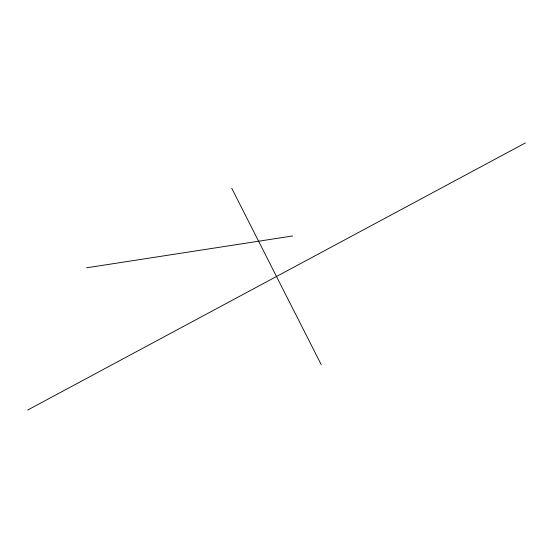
<?xml version="1.0" encoding="UTF-8"?>
<svg xmlns="http://www.w3.org/2000/svg" width="553" height="553" viewBox="0 0 553 553"><rect width="100%" height="100%" fill="white"/><g stroke="black" fill="none" stroke-linecap="round" stroke-linejoin="round"><path stroke-width="0.83" d="M27.65 410.056L525.35 142.944M86.531 267.804L292.655 235.958M231.735 188.283L321.265 364.717"/></g></svg>
